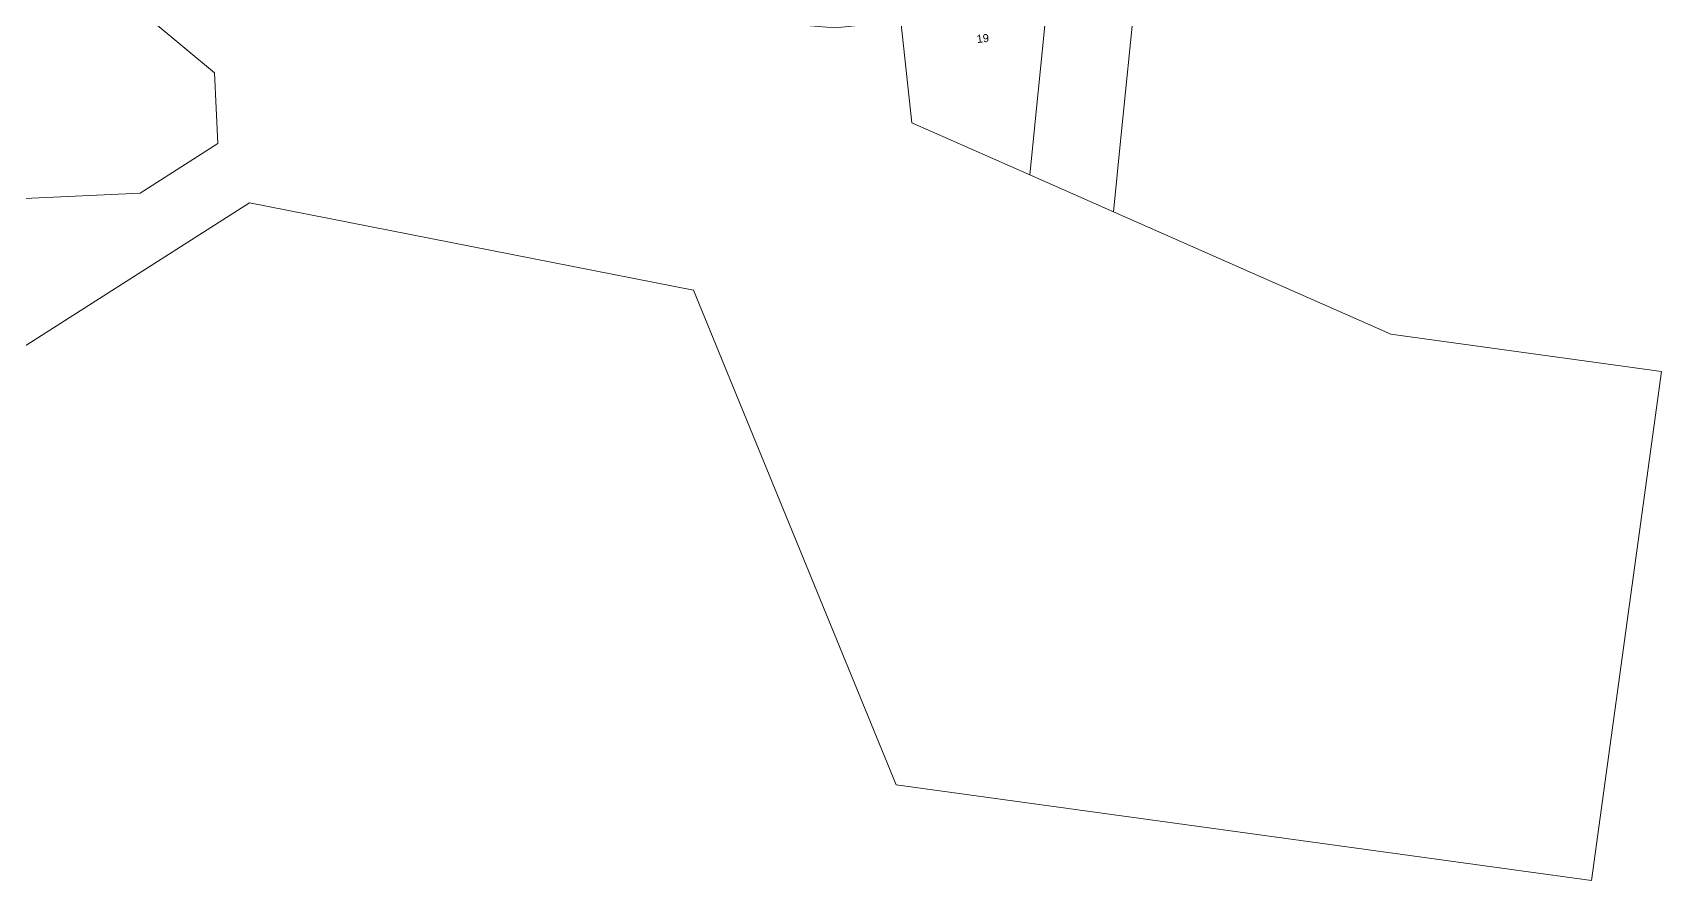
# Model space of a CAD drawing. Header units: metres. Extents: x 267914 to 271639, y 6093026 to 6094842.
# Drawn here: x 271116.8 to 271483.2, y 6093753.8 to 6093944.5 of the extents above; entities that cross this region are included whole.
import ezdxf

# ---------------------------------------------------------------- set-up
doc = ezdxf.new("R2010")
doc.units = ezdxf.units.M
doc.layers.add('Cadastre Land Parcels_SP_EXT', color=9, linetype='Continuous', lineweight=5)
doc.styles.get("Standard").update_dxf_attribs({"font": 'arial.ttf'})

msp = doc.modelspace()

# ---------------------------------------------------------------- linework, layer by layer
at = {"layer": 'Cadastre Land Parcels_SP_EXT', "linetype": 'Continuous'}
for points in [[(271063.472, 6093841.1246), (271165.56331, 6093906.26708), (271265.44497, 6093886.56476), (271311.05313, 6093775.31044), (271467.45222, 6093753.81497), (271483.18938, 6093868.31303), (271438.60932, 6093874.44049), (271422.30674, 6093876.68016), (271417.07772, 6093878.98856), (271391.18857, 6093890.42057), (271359.91176, 6093904.23252), (271341.07536, 6093912.55045), (271314.53733, 6093924.26927), (271312.10959, 6093947.14919), (271297.28508, 6093945.57625), (271291.71129, 6093946.02992), (271187.61749, 6093954.49979), (271137.65249, 6093952.22911), (271137.65249, 6093952.22911), (271157.70656, 6093935.49423), (271158.44944, 6093919.59277), (271140.94695, 6093908.42576), (271083.98955, 6093905.76332)], [(271083.98955, 6093905.76332), (271140.94695, 6093908.42576), (271158.44944, 6093919.59277), (271157.70656, 6093935.49423), (271137.65249, 6093952.22911)]]:
    msp.add_lwpolyline(points, dxfattribs=at)
for points in [[(271341.07536, 6093912.55045), (271314.53733, 6093924.26927), (271312.10959, 6093947.14919), (271320.26702, 6093948.01379), (271344.93859, 6093950.62949), (271341.07536, 6093912.55045)], [(271361.60139, 6093920.89108), (271364.83357, 6093952.73887), (271344.93859, 6093950.62949), (271341.07536, 6093912.55045), (271359.91176, 6093904.23252), (271361.60139, 6093920.89108)]]:
    msp.add_lwpolyline(points, close=True, dxfattribs=at)

# ---------------------------------------------------------------- texts
at = {"layer": 'Cadastre Land Parcels_SP_EXT'}
msp.add_text('19', height=1.8, rotation=6.410844, dxfattribs=at).set_placement((271329.23651, 6093942.17723))

doc.saveas('drawing.dxf')
